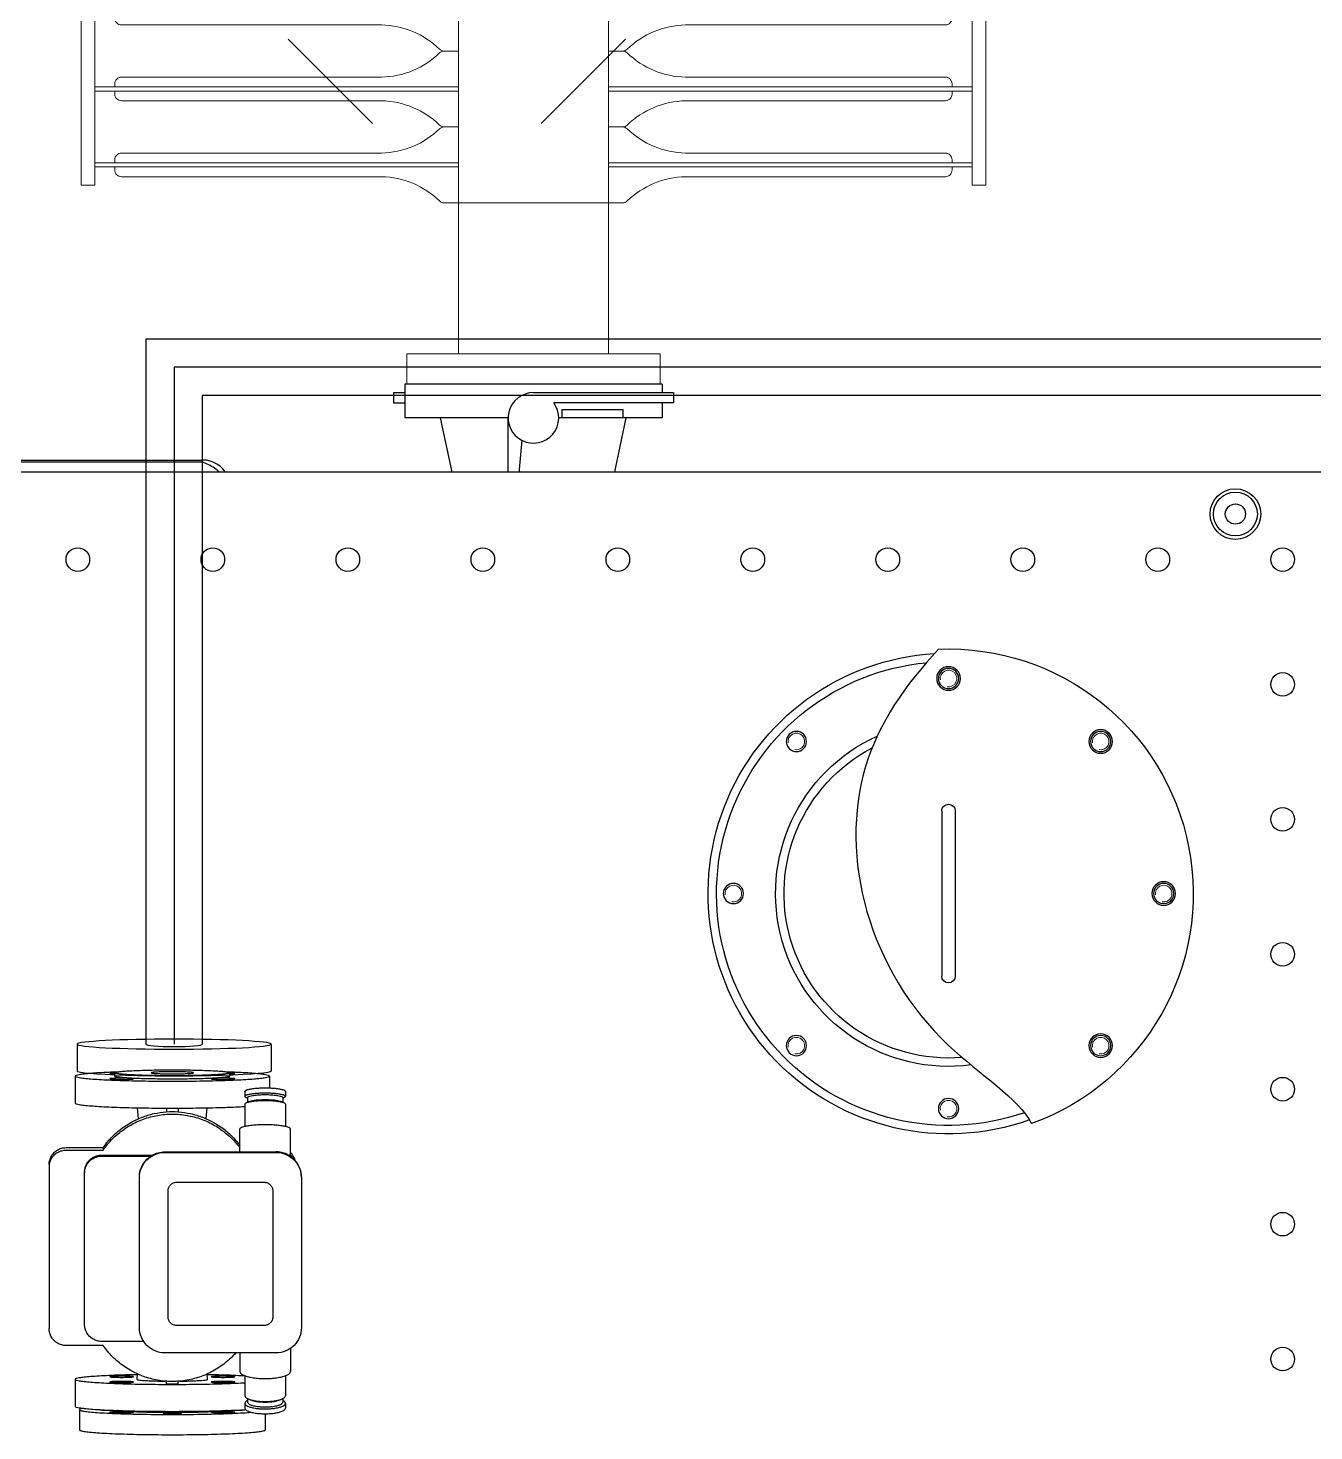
# Model space of a CAD drawing. Header units: inches. Extents: x -406115 to -363140, y -27318 to 35879.
# Drawn here: x -375908 to -375146, y 8845 to 9677 of the extents above; entities that cross this region are included whole.
import ezdxf

# ---------------------------------------------------------------- set-up
doc = ezdxf.new("R2010")
doc.units = ezdxf.units.IN
doc.header["$MEASUREMENT"] = 0
doc.set_wipeout_variables(frame=1)
for name, color, linetype in [('OLTC', 13, 'Continuous'), ('PSZ_Cassa', 4, 'Continuous'), ('PSZ_Coperchio', 4, 'Continuous'), ('STD_Cassa', 7, 'Continuous'), ('STD_Coperchio', 2, 'Continuous'), ('STD_Fittings', 2, 'Continuous'), ('Tubazioni OLTC', 11, 'Continuous')]:
    doc.layers.add(name, color=color, linetype=linetype)
doc.layers.add('Radiatori', color=140, linetype='Continuous', lineweight=13)
doc.layers.add('Ventilatori', color=190, linetype='Continuous', lineweight=13)

# ---------------------------------------------------------------- blocks, each defined once
blk = doc.blocks.new('Stand 1LIT033090DER Sup')
blk.add_wipeout([(-977.75, 30), (166.2, 30), (166.2, -29), (164.8, -33.09), (161, -35), (-977.75, -35)])
for p, q in [((-902.95, 30), (-977.75, 30)), ((-977.75, 30), (-977.75, -29)), ((-902.95, 30), (-515, 30)), ((-902.95, -29), (-902.95, 30)), ((-902.95, -29), (-977.75, -29)), ((-977.75, -29), (-977.75, -35)), ((-515, -29), (-902.95, -29)), ((-977.75, -35), (161, -35))]:
    blk.add_line(p, q)
at = {"start_tangent": (-1, 0), "end_tangent": (0, 1)}
blk.add_spline([(-897.75, -35), (-898.76, -34.88), (-899.74, -34.54), (-900.64, -33.99), (-901.42, -33.24), (-902.07, -32.33), (-902.55, -31.3), (-902.85, -30.17), (-902.95, -29)], degree=3, dxfattribs=at)
blk = doc.blocks.new('*U234')
for p, q in [((0, -75), (0, 75)), ((0, 75), (18, 75)), ((18, -75), (18, 75)), ((18, 44.5), (1547.5, 44.5)), ((107.5, -44.5), (107.5, 44.5)), ((1547.5, -44.5), (18, -44.5)), ((18, -75), (0, -75))]:
    blk.add_line(p, q)
for points in [[(118, 260), (1537, 260), (1537, 268), (118, 268)], [(118, -260), (1537, -260), (1537, -268), (118, -268)]]:
    blk.add_lwpolyline(points, close=True)
for points in [[(128.8, 44.5), (128.8, 260), (131.2, 260), (131.2, 44.5)], [(173.8, 44.5), (173.8, 260), (176.2, 260), (176.2, 44.5)], [(128.8, -44.5), (128.8, -260), (131.2, -260), (131.2, -44.5)], [(173.8, -44.5), (173.8, -260), (176.2, -260), (176.2, -44.5)]]:
    blk.add_lwpolyline(points)
for points in [[(107.5, 44.5), (107.5, 52.85, -0.194653), (108.63, 55.63, 0.189044), (123, 90.08), (123, 244.1, -0.414214), (127, 248.1), (128.8, 248.1)], [(152.5, 44.5), (152.5, 52.85, 0.194653), (151.37, 55.63, -0.189044), (137, 90.08), (137, 244.1, 0.414214), (133, 248.1), (131.2, 248.1)], [(152.5, 44.5), (152.5, 52.85, -0.194653), (153.63, 55.63, 0.189044), (168, 90.08), (168, 244.1, -0.414214), (172, 248.1), (173.8, 248.1)], [(197.5, 44.5), (197.5, 52.85, 0.194653), (196.37, 55.63, -0.189044), (182, 90.08), (182, 244.1, 0.414214), (178, 248.1), (176.2, 248.1)], [(197.5, 44.5), (197.5, 52.85, -0.194653), (198.63, 55.63, 0.189044), (213, 90.08), (213, 244.1, -0.414214), (217, 248.1), (218.8, 248.1)], [(107.5, -44.5), (107.5, -52.85, 0.194653), (108.63, -55.63, -0.189044), (123, -90.08), (123, -244.1, 0.414214), (127, -248.1), (128.8, -248.1)], [(152.5, -44.5), (152.5, -52.85, -0.194653), (151.37, -55.63, 0.189044), (137, -90.08), (137, -244.1, -0.414214), (133, -248.1), (131.2, -248.1)], [(152.5, -44.5), (152.5, -52.85, 0.194653), (153.63, -55.63, -0.189044), (168, -90.08), (168, -244.1, 0.414214), (172, -248.1), (173.8, -248.1)], [(197.5, -44.5), (197.5, -52.85, -0.194653), (196.37, -55.63, 0.189044), (182, -90.08), (182, -244.1, -0.414214), (178, -248.1), (176.2, -248.1)], [(197.5, -44.5), (197.5, -52.85, 0.194653), (198.63, -55.63, -0.189044), (213, -90.08), (213, -244.1, 0.414214), (217, -248.1), (218.8, -248.1)]]:
    blk.add_lwpolyline(points, format="xyb")
blk = doc.blocks.new('*U235')
blk.add_wipeout([(0, -545), (3.21, -545), (3.21, -492.5), (334.74, -523), (366.79, -555.05), (366.79, -638), (370, -638), (416.71, -612.36), (458.5, 0), (416.71, 612.36), (370, 638), (366.79, 638), (366.79, 555.05), (334.74, 523), (3.21, 492.5), (3.21, 545), (0, 545)])
blk = doc.blocks.new('LFH Boccaporto e Flangia')
for p, q in [((-4, 48.98), (-4, -48.98)), ((4, 48.98), (4, -48.98))]:
    blk.add_line(p, q)
for centre, radius in [((0, 127.5), 7), ((0, 127.5), 6), ((-90.16, 90.16), 7), ((-90.16, 90.16), 6), ((90.16, 90.16), 6), ((-127.5, 0), 7), ((-127.5, 0), 6), ((127.5, 0), 6), ((-90.16, -90.16), 7), ((-90.16, -90.16), 6), ((90.16, -90.16), 6), ((0, -127.5), 6)]:
    blk.add_circle(centre, radius)
for centre, radius, start, end in [((0, 0), 145, 87.65589, 250.17914), ((0, 0), 142.5, 250.33712, 86.64085), ((0, 0), 137.5, 250.89799, 84.51642), ((0, 0), 102.5, 262.49099, 65.64146), ((0, 0), 97.5, 265.26325, 62.29241), ((0, 48.98), 4, 0, 180), ((0, -48.98), 4, 180, 0)]:
    blk.add_arc(centre, radius, start, end)
at = {"lineweight": 9}
for centre in [(0, 127.5), (-90.16, 90.16), (90.16, 90.16), (-127.5, 0), (127.5, 0), (-90.16, -90.16), (90.16, -90.16), (0, -127.5)]:
    blk.add_arc(centre, 4.93, 350, 280, dxfattribs=at)
blk.add_open_spline([(5.93, 144.88), (25.49, 123.9), (73.86, 55.15), (40.43, -71.96), (-41.69, -121.36), (-49.17, -136.41)], degree=3, knots=[71.429543, 71.429543, 71.429543, 71.429543, 155.620811, 328.157736, 395.768626, 395.768626, 395.768626, 395.768626])

msp = doc.modelspace()

# ---------------------------------------------------------------- linework, layer by layer
at = {"color": 3, "lineweight": 15, "ltscale": 0.01}
for p, q in [((-375703.824, 9620.299), (-375753.824, 9670.299)), ((-375553.824, 9670.299), (-375603.824, 9620.299))]:
    msp.add_line(p, q, dxfattribs=at)
at = {"layer": 'PSZ_Cassa'}
for p, q in [((-375684.568, 9465.799), (-375684.568, 9445.799)), ((-375532.168, 9465.799), (-375684.568, 9465.799)), ((-375532.168, 9465.799), (-375532.168, 9460.799)), ((-375691.368, 9460.799), (-375691.368, 9454.799)), ((-375691.368, 9460.799), (-375684.568, 9460.799)), ((-375608.368, 9460.799), (-375525.368, 9460.799)), ((-375525.368, 9460.799), (-375525.368, 9454.799)), ((-375691.368, 9454.799), (-375684.568, 9454.799)), ((-375525.368, 9454.799), (-375596.368, 9454.799)), ((-375591.368, 9445.799), (-375591.368, 9450.799)), ((-375591.368, 9450.799), (-375555.368, 9450.799)), ((-375555.368, 9450.799), (-375555.368, 9445.799)), ((-375532.168, 9454.799), (-375532.168, 9445.799)), ((-375623.368, 9445.799), (-375684.568, 9445.799)), ((-375656.194, 9411.799), (-375663.368, 9445.799)), ((-375623.368, 9397.799), (-375623.368, 9445.799)), ((-375532.168, 9445.799), (-375593.368, 9445.799)), ((-375560.542, 9411.799), (-375553.368, 9445.799)), ((-375615.331, 9432.513), (-375618.368, 9397.799)), ((-375618.368, 9397.799), (-375623.368, 9397.799))]:
    msp.add_line(p, q, dxfattribs=at)
msp.add_arc((-375608.368, 9445.799), 15, 90, 36.869898, dxfattribs=at)
at = {"layer": 'STD_Cassa'}
for p, q in [((-375992.368, 9420.799), (-375804.368, 9420.799)), ((-375804.368, 9419.506), (-375992.368, 9419.506))]:
    msp.add_line(p, q, dxfattribs=at)
msp.add_lwpolyline([(-375254.368, 9271.799), (-375254.368, 7783.799), (-380022.368, 7783.799), (-380022.368, 9271.799)], close=True, dxfattribs=at)
for centre in [(-375878.368, 9361.799), (-375798.368, 9361.799), (-375718.368, 9361.799), (-375638.368, 9361.799), (-375558.368, 9361.799), (-375478.368, 9361.799), (-375398.368, 9361.799), (-375318.368, 9361.799), (-375238.368, 9361.799), (-375164.368, 9361.799), (-375164.368, 9287.799), (-375164.368, 9207.799), (-375164.368, 9127.799), (-375164.368, 8887.799)]:
    msp.add_circle(centre, 7, dxfattribs=at)
msp.add_arc((-375804.368, 9404.799), 16, 26.128795, 90, dxfattribs=at)
at = {"layer": 'STD_Cassa', "start_tangent": (-0.6553493, 0.7553259), "end_tangent": (-0.9425452, 0.3340788)}
msp.add_spline([(-375792.652, 9411.846), (-375794.392, 9413.636), (-375797.426, 9416.029), (-375800.808, 9417.998), (-375804.368, 9419.506)], degree=3, dxfattribs=at)
at = {"layer": 'Tubazioni OLTC'}
for p, q in [((-374758.618, 9492.549), (-375838.118, 9492.549)), ((-374758.618, 9459.049), (-375804.618, 9459.049))]:
    msp.add_line(p, q, dxfattribs=at)
at = {"layer": 'Tubazioni OLTC', "color": 31, "linetype": 'Continuous'}
msp.add_line((-374758.618, 9475.799), (-375821.368, 9475.799), dxfattribs=at)

# ---------------------------------------------------------------- block references
at = {"layer": 'Radiatori', "xscale": -1, "rotation": 270}
msp.add_blockref('*U234', (-375608.368, 9465.799), dxfattribs=at)
at = {"layer": 'STD_Fittings', "xscale": -1, "rotation": 180}
msp.add_blockref('Stand 1LIT033090DER Sup', (-374271.618, 8998.799), dxfattribs=at)

# ---------------------------------------------------------------- next in the draw order: linework, layer by layer
at = {"layer": 'STD_Cassa'}
msp.add_lwpolyline([(-375114.368, 9411.799), (-375114.368, 7643.799), (-380162.368, 7643.799), (-380162.368, 9411.799)], close=True, dxfattribs=at)
for points in [[(-375144.368, 7658.799), (-380127.368, 7658.799, -0.4142136), (-380147.368, 7678.799), (-380147.368, 9381.799, -0.4142136), (-380127.368, 9401.799), (-375144.368, 9401.799, -0.4142136), (-375124.368, 9381.799), (-375124.368, 7678.799, -0.4142136)], [(-375239.368, 7753.799), (-380032.368, 7753.799, -0.4142136), (-380052.368, 7773.799), (-380052.368, 9286.799, -0.4142136), (-380032.368, 9306.799), (-375239.368, 9306.799, -0.4142136), (-375219.368, 9286.799), (-375219.368, 7773.799, -0.4142136)], [(-375239.368, 7763.799), (-380032.368, 7763.799, -0.4142136), (-380042.368, 7773.799), (-380042.368, 9286.799, -0.4142136), (-380032.368, 9296.799), (-375239.368, 9296.799, -0.4142136), (-375229.368, 9286.799), (-375229.368, 7773.799, -0.4142136)]]:
    msp.add_lwpolyline(points, format="xyb", close=True, dxfattribs=at)
for centre in [(-375164.368, 9047.799), (-375164.368, 8967.799)]:
    msp.add_circle(centre, 7, dxfattribs=at)

# ---------------------------------------------------------------- next in the draw order: block references
at = {"layer": 'Ventilatori'}
msp.add_blockref('*U235', (-375340.368, 10293.299), dxfattribs=at)

# ---------------------------------------------------------------- next in the draw order: wipeouts: each hides what was drawn before it
msp.add_wipeout([(-380164.368, 9413.799), (-375112.368, 9413.799), (-375112.368, 7641.799), (-380164.368, 7641.799)]).dxf.layer = 'STD_Coperchio'

# ---------------------------------------------------------------- next in the draw order: linework, layer by layer
at = {"layer": 'OLTC'}
for p, q in [((-375856.368, 9055.533), (-375856.368, 9057.53)), ((-375788.368, 9055.533), (-375788.368, 9057.53)), ((-375879.868, 9055.533), (-375879.868, 9039.554)), ((-375764.868, 9055.533), (-375764.868, 9048.55)), ((-375779.368, 9046.469), (-375779.368, 9043.517)), ((-375778.654, 9042.79), (-375777.868, 9042.402)), ((-375777.868, 9042.73), (-375777.868, 9040.106)), ((-375756.082, 9042.79), (-375756.868, 9042.402)), ((-375756.868, 9042.73), (-375756.868, 9040.106)), ((-375755.368, 9046.469), (-375755.368, 9043.517)), ((-375842.471, 9030.16), (-375843.043, 9036.782)), ((-375825.868, 9036.588), (-375825.868, 9034.226)), ((-375818.868, 9036.588), (-375818.868, 9034.226)), ((-375802.265, 9030.16), (-375801.694, 9036.782)), ((-375779.368, 9038.991), (-375779.368, 9025.805)), ((-375777.244, 9040.414), (-375778.654, 9039.717)), ((-375757.493, 9040.414), (-375756.082, 9039.717)), ((-375755.368, 9038.991), (-375755.368, 9025.805)), ((-375782.368, 9010.66), (-375782.368, 9024.231)), ((-375752.368, 9007.886), (-375752.368, 9024.231)), ((-375885.368, 9013.151), (-375863.368, 9013.151)), ((-375885.368, 9011.7), (-375863.368, 9011.7)), ((-375864.368, 9008.704), (-375834.243, 9008.704)), ((-375864.368, 9008.135), (-375835.045, 9008.135)), ((-375863.368, 9013.151), (-375863.368, 9011.7)), ((-375826.868, 9010.66), (-375760.868, 9010.66)), ((-375826.868, 9010.323), (-375760.868, 9010.323)), ((-375895.368, 9003.165), (-375895.368, 8905.843)), ((-375874.368, 8908.269), (-375874.368, 8998.148)), ((-375841.868, 8906.463), (-375841.868, 8995.343)), ((-375819.868, 8992.62), (-375767.868, 8992.62)), ((-375745.868, 8995.343), (-375745.868, 8906.463)), ((-375824.868, 8912.728), (-375824.868, 8987.627)), ((-375762.868, 8987.627), (-375762.868, 8912.728)), ((-375767.868, 8907.735), (-375819.868, 8907.735)), ((-375863.368, 8895.856), (-375885.368, 8895.856)), ((-375839.328, 8898.282), (-375864.368, 8898.282)), ((-375760.868, 8891.483), (-375826.868, 8891.483)), ((-375782.368, 8891.483), (-375782.368, 8880.424)), ((-375752.368, 8894.256), (-375752.368, 8880.424)), ((-375879.868, 8875.774), (-375879.868, 8859.796)), ((-375843.282, 8875.779), (-375843.004, 8879.004)), ((-375825.868, 8873.184), (-375825.868, 8874.694)), ((-375818.868, 8873.184), (-375818.868, 8874.694)), ((-375801.455, 8875.779), (-375801.733, 8879.004)), ((-375779.368, 8877.96), (-375779.368, 8866.021)), ((-375755.368, 8877.96), (-375755.368, 8866.021)), ((-375825.868, 8873.184), (-375818.868, 8873.184)), ((-375779.368, 8861.604), (-375779.368, 8858.723)), ((-375777.868, 8864.418), (-375777.868, 8862.372)), ((-375776.538, 8863.812), (-375776.171, 8863.655)), ((-375758.199, 8863.812), (-375758.565, 8863.655)), ((-375756.868, 8864.418), (-375756.868, 8862.372)), ((-375755.368, 8861.604), (-375755.368, 8858.723)), ((-375877.368, 8857.799), (-375877.368, 8845.815)), ((-375860.023, 8857.544), (-375859.867, 8857.537)), ((-375784.869, 8857.537), (-375784.714, 8857.544)), ((-375779.369, 8857.818), (-375778.941, 8857.843)), ((-375767.368, 8855.373), (-375767.368, 8845.815))]:
    msp.add_line(p, q, dxfattribs=at)
for centre, radius, start, end in [((-375833.704, 8461.286), 597.08, 92.056394, 92.176929), ((-375811.033, 8461.286), 597.08, 87.823071, 87.943606), ((-375822.368, 10147.075), 1110.5, 269.819346, 270.180654), ((-375822.368, 8984.282), 50.067, 85.9914, 94.0086), ((-375760.867, 8995.648), 15.012, 55.223224, 90.004937), ((-375759.35, 9003.162), 9.983, 13.656307, 45.554388), ((-375759.357, 9001.707), 9.99, 29.195665, 45.547819), ((-375760.842, 8995.677), 14.974, 0.012347, 55.239515), ((-375885.385, 9001.711), 9.983, 171.702048, 179.984796), ((-375864.448, 8998.147), 9.92, 176.740428, 179.996794), ((-375827.226, 8995.343), 14.643, 178.700222, 179.999164), ((-375773.514, 8873.451), 10.047, 244.260645, 247.073347), ((-375761.223, 8873.451), 10.047, 292.926653, 295.739355), ((-375842.535, 9251.545), 394.388, 266.681115, 267.458577), ((-375836.042, 9393.519), 536.511, 267.454798, 267.827117), ((-375833.309, 9464.692), 607.736, 267.823983, 268.012398), ((-375822.368, 9506.437), 650.4, 269.515657, 270.484343), ((-375811.428, 9464.692), 607.736, 271.987602, 272.176017), ((-375808.694, 9393.519), 536.511, 272.172883, 272.545202), ((-375802.202, 9251.545), 394.388, 272.541423, 273.318885)]:
    msp.add_arc(centre, radius, start, end, dxfattribs=at)
for points, start_tangent, end_tangent in [([(-375856.384, 9057.935), (-375860.023, 9057.784), (-375865.824, 9057.484), (-375870.74, 9057.143), (-375874.672, 9056.77), (-375877.539, 9056.372), (-375879.283, 9055.957), (-375879.868, 9055.533)], (-0.9992779, -0.0379959), (0, -1)), ([(-375856.368, 9057.53), (-375855.789, 9057.854), (-375854.072, 9058.166), (-375851.276, 9058.457), (-375847.495, 9058.717), (-375842.858, 9058.936), (-375837.523, 9059.107), (-375831.673, 9059.224), (-375825.505, 9059.284), (-375819.231, 9059.284), (-375813.064, 9059.224), (-375807.213, 9059.107), (-375801.879, 9058.936), (-375797.242, 9058.717), (-375793.461, 9058.457), (-375790.664, 9058.166), (-375788.947, 9057.854), (-375788.368, 9057.53)], (0, 1), (0, -1)), ([(-375788.368, 9057.53), (-375788.947, 9057.206), (-375790.664, 9056.894), (-375793.461, 9056.603), (-375797.242, 9056.343), (-375801.879, 9056.124), (-375807.213, 9055.953), (-375813.064, 9055.836), (-375819.231, 9055.776), (-375825.505, 9055.776), (-375831.673, 9055.836), (-375837.523, 9055.953), (-375842.858, 9056.124), (-375847.495, 9056.343), (-375851.276, 9056.603), (-375854.072, 9056.894), (-375855.789, 9057.206), (-375856.368, 9057.53)], (0, -1), (0, 1)), ([(-375822.368, 9058.178), (-375825.15, 9058.161), (-375827.792, 9058.113), (-375830.162, 9058.036), (-375832.141, 9057.934), (-375833.63, 9057.811), (-375834.555, 9057.674), (-375834.868, 9057.53)], (-1, 0), (0, -1)), ([(-375834.868, 9057.53), (-375834.555, 9057.386), (-375833.63, 9057.249), (-375832.141, 9057.126), (-375830.162, 9057.024), (-375827.792, 9056.946), (-375825.15, 9056.899), (-375822.368, 9056.882)], (0, -1), (1, 0)), ([(-375809.868, 9057.53), (-375810.182, 9057.674), (-375811.106, 9057.811), (-375812.595, 9057.934), (-375814.575, 9058.036), (-375816.945, 9058.113), (-375819.587, 9058.161), (-375822.368, 9058.178)], (0, 1), (-1, 0)), ([(-375822.368, 9056.882), (-375819.587, 9056.899), (-375816.945, 9056.946), (-375814.575, 9057.024), (-375812.595, 9057.126), (-375811.106, 9057.249), (-375810.182, 9057.386), (-375809.868, 9057.53)], (1, 0), (0, 1)), ([(-375764.868, 9055.533), (-375765.454, 9055.957), (-375767.197, 9056.372), (-375770.064, 9056.77), (-375773.996, 9057.143), (-375778.913, 9057.484), (-375784.714, 9057.784), (-375788.353, 9057.935)], (0, 1), (-0.9992779, 0.0379959)), ([(-375879.868, 9055.533), (-375879.283, 9055.109), (-375877.539, 9054.693), (-375874.672, 9054.295), (-375870.74, 9053.922), (-375865.824, 9053.582), (-375860.023, 9053.281), (-375853.455, 9053.026), (-375846.255, 9052.823), (-375838.568, 9052.674), (-375830.551, 9052.584), (-375822.368, 9052.553), (-375814.185, 9052.584), (-375806.169, 9052.674), (-375798.482, 9052.823), (-375791.281, 9053.026), (-375784.714, 9053.281), (-375778.913, 9053.582), (-375773.996, 9053.922), (-375770.064, 9054.295), (-375767.197, 9054.693), (-375765.454, 9055.109), (-375764.868, 9055.533)], (0, -1), (0, 1)), ([(-375856.363, 9057.391), (-375857.37, 9057.346), (-375858.483, 9057.271), (-375859.182, 9057.184), (-375859.42, 9057.09)], (-0.9995023, -0.0315462), (0, -1)), ([(-375859.42, 9057.09), (-375859.182, 9056.996), (-375858.483, 9056.908), (-375857.37, 9056.833), (-375856.368, 9056.788)], (0, -1), (0.9994992, -0.0316454)), ([(-375852.42, 9054.338), (-375854.232, 9054.326), (-375855.92, 9054.29), (-375857.37, 9054.232), (-375858.483, 9054.157), (-375859.182, 9054.069), (-375859.42, 9053.976)], (-1, 0), (0, -1)), ([(-375859.42, 9053.976), (-375859.182, 9053.882), (-375858.483, 9053.794), (-375857.37, 9053.719), (-375855.92, 9053.661), (-375854.232, 9053.625), (-375852.42, 9053.613)], (0, -1), (1, 0)), ([(-375788.368, 9055.533), (-375788.885, 9055.227), (-375790.419, 9054.93), (-375792.923, 9054.652), (-375796.323, 9054.4), (-375800.514, 9054.183), (-375805.368, 9054.007), (-375810.74, 9053.877), (-375816.464, 9053.798), (-375822.368, 9053.771), (-375828.272, 9053.798), (-375833.997, 9053.877), (-375839.368, 9054.007), (-375844.223, 9054.183), (-375848.414, 9054.4), (-375851.813, 9054.652), (-375854.318, 9054.93), (-375855.852, 9055.227), (-375856.368, 9055.533)], (0, -1), (0, 1)), ([(-375845.42, 9053.976), (-375845.659, 9054.069), (-375846.358, 9054.157), (-375847.471, 9054.232), (-375848.92, 9054.29), (-375850.609, 9054.326), (-375852.42, 9054.338)], (0, 1), (-1, 0)), ([(-375852.42, 9053.613), (-375850.609, 9053.625), (-375848.92, 9053.661), (-375847.471, 9053.719), (-375846.358, 9053.794), (-375845.659, 9053.882), (-375845.42, 9053.976)], (1, 0), (0, 1)), ([(-375792.316, 9054.338), (-375794.128, 9054.326), (-375795.816, 9054.29), (-375797.266, 9054.232), (-375798.378, 9054.157), (-375799.078, 9054.069), (-375799.316, 9053.976)], (-1, 0), (0, -1)), ([(-375799.316, 9053.976), (-375799.078, 9053.882), (-375798.378, 9053.794), (-375797.266, 9053.719), (-375795.816, 9053.661), (-375794.128, 9053.625), (-375792.316, 9053.613)], (0, -1), (1, 0)), ([(-375785.316, 9053.976), (-375785.555, 9054.069), (-375786.254, 9054.157), (-375787.367, 9054.232), (-375788.816, 9054.29), (-375790.505, 9054.326), (-375792.316, 9054.338)], (0, 1), (-1, 0)), ([(-375792.316, 9053.613), (-375790.505, 9053.625), (-375788.816, 9053.661), (-375787.367, 9053.719), (-375786.254, 9053.794), (-375785.555, 9053.882), (-375785.316, 9053.976)], (1, 0), (0, 1)), ([(-375785.316, 9057.09), (-375785.555, 9057.184), (-375786.254, 9057.271), (-375787.367, 9057.346), (-375788.374, 9057.391)], (0, 1), (-0.9995023, 0.0315462)), ([(-375788.368, 9056.788), (-375787.367, 9056.833), (-375786.254, 9056.908), (-375785.555, 9056.996), (-375785.316, 9057.09)], (0.9994992, 0.0316454), (0, 1)), ([(-375779.368, 9046.469), (-375778.959, 9047.023), (-375777.761, 9047.539), (-375775.854, 9047.982), (-375773.368, 9048.322), (-375770.474, 9048.535), (-375767.368, 9048.608), (-375764.262, 9048.535), (-375761.368, 9048.322), (-375758.883, 9047.982), (-375756.976, 9047.539), (-375755.777, 9047.023), (-375755.368, 9046.469)], (0, 1), (0, -1)), ([(-375779.368, 9043.517), (-375778.959, 9044.071), (-375777.761, 9044.587), (-375775.854, 9045.03), (-375773.368, 9045.37), (-375770.474, 9045.584), (-375767.368, 9045.656), (-375764.262, 9045.584), (-375761.368, 9045.37), (-375758.883, 9045.03), (-375756.976, 9044.587), (-375755.777, 9044.071), (-375755.368, 9043.517)], (0, 1), (0, -1)), ([(-375778.659, 9042.782), (-375778.959, 9042.963), (-375779.368, 9043.517)], (-0.8859628, 0.4637563), (0, 1)), ([(-375778.659, 9039.726), (-375777.761, 9040.06), (-375775.854, 9040.503), (-375773.368, 9040.843), (-375770.474, 9041.057), (-375767.368, 9041.13), (-375764.262, 9041.057), (-375761.368, 9040.843), (-375758.883, 9040.503), (-375756.976, 9040.06), (-375756.078, 9039.726)], (0.8859628, 0.4637563), (0.8859628, -0.4637563)), ([(-375777.868, 9042.73), (-375777.511, 9043.214), (-375776.462, 9043.666), (-375774.793, 9044.053), (-375772.618, 9044.351), (-375770.086, 9044.538), (-375767.368, 9044.602), (-375764.651, 9044.538), (-375762.118, 9044.351), (-375759.944, 9044.053), (-375758.275, 9043.666), (-375757.226, 9043.214), (-375756.868, 9042.73)], (0, 1), (0, -1)), ([(-375777.248, 9040.421), (-375776.462, 9040.714), (-375774.793, 9041.102), (-375772.618, 9041.399), (-375770.086, 9041.586), (-375767.368, 9041.65), (-375764.651, 9041.586), (-375762.118, 9041.399), (-375759.944, 9041.102), (-375758.275, 9040.714), (-375757.489, 9040.421)], (0.8859628, 0.4637563), (0.8859628, -0.4637563)), ([(-375755.368, 9043.517), (-375755.777, 9042.963), (-375756.078, 9042.782)], (0, -1), (-0.8859628, -0.4637563)), ([(-375879.868, 9039.554), (-375879.283, 9039.13), (-375877.539, 9038.715), (-375874.672, 9038.317), (-375870.74, 9037.943), (-375865.824, 9037.603), (-375860.023, 9037.303), (-375853.455, 9037.048), (-375846.255, 9036.844), (-375838.568, 9036.696), (-375830.551, 9036.605), (-375825.87, 9036.58)], (0, -1), (0.999995, -0.0031598)), ([(-375863.368, 9013.151), (-375858.676, 9018.902), (-375853.19, 9023.889), (-375847.025, 9028.011), (-375840.317, 9031.176), (-375833.214, 9033.315), (-375825.868, 9034.382)], (0.5728808, 0.8196387), (0.9975536, 0.0699064)), ([(-375863.368, 9011.7), (-375857.766, 9018.386), (-375851.086, 9023.996), (-375843.53, 9028.361), (-375835.329, 9031.347), (-375826.733, 9032.863), (-375818.004, 9032.863), (-375809.408, 9031.347), (-375801.207, 9028.361), (-375793.651, 9023.996), (-375786.97, 9018.386), (-375782.279, 9012.961)], (0.5728808, 0.8196387), (0.5981906, -0.8013539)), ([(-375818.868, 9034.382), (-375811.523, 9033.315), (-375804.419, 9031.176), (-375797.712, 9028.011), (-375791.547, 9023.889), (-375786.061, 9018.902), (-375782.294, 9014.432)], (0.9975536, -0.0699064), (0.5985788, -0.8010639)), ([(-375818.867, 9036.58), (-375814.185, 9036.605), (-375806.169, 9036.696), (-375798.482, 9036.844), (-375791.281, 9037.048), (-375784.714, 9037.303), (-375779.368, 9037.576)], (0.999995, 0.0031598), (0.9982963, 0.058348)), ([(-375779.368, 9038.991), (-375778.959, 9039.544), (-375778.659, 9039.726)], (0, 1), (0.8859628, 0.4637563)), ([(-375756.078, 9039.726), (-375755.777, 9039.544), (-375755.368, 9038.991)], (0.8859628, -0.4637563), (0, -1)), ([(-375782.368, 9024.231), (-375781.932, 9024.871), (-375780.65, 9025.474), (-375779.374, 9025.829)], (0.0192266, 0.9998152), (0.9714158, 0.2373845)), ([(-375779.374, 9025.829), (-375778.596, 9026.004), (-375775.889, 9026.432), (-375772.687, 9026.732), (-375769.176, 9026.886), (-375765.56, 9026.886), (-375762.049, 9026.732), (-375758.847, 9026.432), (-375756.141, 9026.004), (-375755.362, 9025.829)], (0.9714158, 0.2373845), (0.9714158, -0.2373845)), ([(-375755.362, 9025.829), (-375754.086, 9025.474), (-375752.804, 9024.871), (-375752.368, 9024.231)], (0.9714158, -0.2373845), (0.0192266, -0.9998152)), ([(-375895.368, 9003.165), (-375895.028, 9005.749), (-375894.029, 9008.158), (-375892.439, 9010.226), (-375890.368, 9011.813), (-375887.956, 9012.811), (-375885.368, 9013.151)], (0, 1), (1, 0)), ([(-375895.264, 9003.152), (-375895.028, 9004.299), (-375894.029, 9006.707), (-375892.439, 9008.775), (-375890.368, 9010.363), (-375887.956, 9011.36), (-375885.368, 9011.7)], (0.1441676, 0.9895533), (1, 0)), ([(-375874.368, 8998.718), (-375874.118, 9000.94), (-375873.378, 9003.051), (-375872.187, 9004.944), (-375870.603, 9006.526), (-375868.707, 9007.716), (-375866.594, 9008.454), (-375864.368, 9008.704)], (0, 1), (1, 0)), ([(-375874.352, 8998.711), (-375874.028, 9000.733), (-375873.029, 9003.141), (-375871.439, 9005.21), (-375869.368, 9006.797), (-375866.956, 9007.794), (-375864.368, 9008.135)], (0.0568103, 0.998385), (1, 0)), ([(-375841.868, 8995.68), (-375841.357, 8999.557), (-375839.859, 9003.17), (-375837.475, 9006.272), (-375834.368, 9008.653), (-375830.751, 9010.149), (-375826.868, 9010.66)], (0, 1), (1, 0)), ([(-375841.865, 8995.675), (-375840.726, 9001.076), (-375837.475, 9005.935), (-375832.609, 9009.183), (-375826.868, 9010.323)], (0.0226693, 0.999743), (1, 0)), ([(-375760.868, 9010.323), (-375755.128, 9009.183), (-375750.262, 9005.935), (-375747.01, 9001.076), (-375745.868, 8995.343)], (1, 0), (0, -1)), ([(-375824.868, 8987.627), (-375824.488, 8989.538), (-375823.404, 8991.158), (-375821.782, 8992.24), (-375819.868, 8992.62)], (0, 1), (1, 0)), ([(-375767.868, 8992.62), (-375765.955, 8992.24), (-375764.333, 8991.158), (-375763.249, 8989.538), (-375762.868, 8987.627)], (1, 0), (0, -1)), ([(-375864.368, 8898.282), (-375866.956, 8898.623), (-375869.368, 8899.62), (-375871.439, 8901.207), (-375873.029, 8903.276), (-375874.028, 8905.684), (-375874.368, 8908.269)], (-1, 0), (0, 1)), ([(-375819.868, 8907.735), (-375821.782, 8908.115), (-375823.404, 8909.197), (-375824.488, 8910.817), (-375824.868, 8912.728)], (-1, 0), (0, 1)), ([(-375762.868, 8912.728), (-375763.249, 8910.817), (-375764.333, 8909.197), (-375765.955, 8908.115), (-375767.868, 8907.735)], (0, -1), (-1, 0)), ([(-375885.368, 8895.856), (-375887.956, 8896.197), (-375890.368, 8897.194), (-375892.439, 8898.781), (-375894.029, 8900.85), (-375895.028, 8903.258), (-375895.368, 8905.843)], (-1, 0), (0, 1)), ([(-375826.868, 8891.483), (-375832.609, 8892.623), (-375837.475, 8895.87), (-375840.726, 8900.73), (-375841.868, 8906.463)], (-1, 0), (0, 1)), ([(-375745.868, 8906.463), (-375747.01, 8900.73), (-375750.262, 8895.87), (-375755.128, 8892.623), (-375760.868, 8891.483)], (0, -1), (-1, 0)), ([(-375784.904, 8891.369), (-375786.97, 8889.171), (-375793.651, 8883.56), (-375801.207, 8879.196), (-375809.408, 8876.21), (-375818.004, 8874.694), (-375826.733, 8874.694), (-375835.329, 8876.21), (-375843.53, 8879.196), (-375851.086, 8883.56), (-375857.766, 8889.171), (-375863.368, 8895.856)], (-0.6627027, -0.7488826), (-0.5728808, 0.8196387)), ([(-375843.043, 8878.554), (-375846.255, 8878.484), (-375853.455, 8878.281), (-375860.023, 8878.026), (-375865.824, 8877.725), (-375870.74, 8877.385), (-375874.672, 8877.012), (-375877.539, 8876.614), (-375879.283, 8876.198), (-375879.868, 8875.774)], (-0.9998007, -0.0199648), (0, -1)), ([(-375879.868, 8875.774), (-375879.283, 8875.35), (-375877.539, 8874.935), (-375874.672, 8874.537), (-375870.74, 8874.164), (-375865.824, 8873.823), (-375860.023, 8873.523), (-375853.455, 8873.268), (-375846.255, 8873.064), (-375838.568, 8872.916), (-375830.551, 8872.826), (-375822.368, 8872.795), (-375814.185, 8872.826), (-375806.169, 8872.916), (-375798.482, 8873.064), (-375791.281, 8873.268), (-375784.714, 8873.523), (-375779.368, 8873.797)], (0, -1), (0.9982963, 0.058348)), ([(-375852.42, 8877.694), (-375854.232, 8877.682), (-375855.92, 8877.646), (-375857.37, 8877.588), (-375858.483, 8877.513), (-375859.182, 8877.425), (-375859.42, 8877.331)], (-1, 0), (0, -1)), ([(-375859.42, 8877.331), (-375859.182, 8877.238), (-375858.483, 8877.15), (-375857.37, 8877.075), (-375855.92, 8877.017), (-375854.232, 8876.981), (-375852.42, 8876.969)], (0, -1), (1, 0)), ([(-375852.42, 8874.58), (-375854.232, 8874.568), (-375855.92, 8874.531), (-375857.37, 8874.474), (-375858.483, 8874.399), (-375859.182, 8874.311), (-375859.42, 8874.217)], (-1, 0), (0, -1)), ([(-375845.42, 8877.331), (-375845.659, 8877.425), (-375846.358, 8877.513), (-375847.471, 8877.588), (-375848.92, 8877.646), (-375850.609, 8877.682), (-375852.42, 8877.694)], (0, 1), (-1, 0)), ([(-375852.42, 8876.969), (-375850.609, 8876.981), (-375848.92, 8877.017), (-375847.471, 8877.075), (-375846.358, 8877.15), (-375845.659, 8877.238), (-375845.42, 8877.331)], (1, 0), (0, 1)), ([(-375845.42, 8874.217), (-375845.659, 8874.311), (-375846.358, 8874.399), (-375847.471, 8874.474), (-375848.92, 8874.531), (-375850.609, 8874.568), (-375852.42, 8874.58)], (0, 1), (-1, 0)), ([(-375843.263, 8875.79), (-375842.972, 8875.589), (-375841.81, 8875.375), (-375839.833, 8875.178), (-375837.125, 8875.007), (-375833.799, 8874.867), (-375829.993, 8874.765), (-375826.886, 8874.717)], (0.4864011, -0.8737356), (0.9999323, -0.0116319)), ([(-375817.851, 8874.717), (-375814.743, 8874.765), (-375810.937, 8874.867), (-375807.61, 8875.007), (-375804.902, 8875.178), (-375802.925, 8875.375), (-375801.764, 8875.589), (-375801.474, 8875.79)], (0.9999323, 0.0116325), (0.486968, 0.8734198)), ([(-375779.368, 8877.752), (-375784.714, 8878.026), (-375791.281, 8878.281), (-375798.482, 8878.484), (-375801.693, 8878.554)], (-0.9982963, 0.058348), (-0.9998007, 0.0199648)), ([(-375792.316, 8877.694), (-375794.128, 8877.682), (-375795.816, 8877.646), (-375797.266, 8877.588), (-375798.378, 8877.513), (-375799.078, 8877.425), (-375799.316, 8877.331)], (-1, 0), (0, -1)), ([(-375799.316, 8877.331), (-375799.078, 8877.238), (-375798.378, 8877.15), (-375797.266, 8877.075), (-375795.816, 8877.017), (-375794.128, 8876.981), (-375792.316, 8876.969)], (0, -1), (1, 0)), ([(-375792.316, 8874.58), (-375794.128, 8874.568), (-375795.816, 8874.531), (-375797.266, 8874.474), (-375798.378, 8874.399), (-375799.078, 8874.311), (-375799.316, 8874.217)], (-1, 0), (0, -1)), ([(-375785.316, 8877.331), (-375785.555, 8877.425), (-375786.254, 8877.513), (-375787.367, 8877.588), (-375788.816, 8877.646), (-375790.505, 8877.682), (-375792.316, 8877.694)], (0, 1), (-1, 0)), ([(-375792.316, 8876.969), (-375790.505, 8876.981), (-375788.816, 8877.017), (-375787.367, 8877.075), (-375786.254, 8877.15), (-375785.555, 8877.238), (-375785.316, 8877.331)], (1, 0), (0, 1)), ([(-375785.316, 8874.217), (-375785.555, 8874.311), (-375786.254, 8874.399), (-375787.367, 8874.474), (-375788.816, 8874.531), (-375790.505, 8874.568), (-375792.316, 8874.58)], (0, 1), (-1, 0)), ([(-375782.368, 8880.424), (-375781.932, 8879.422), (-375780.65, 8878.478), (-375779.383, 8877.92)], (0.0122809, -0.9999246), (0.9357817, -0.35258)), ([(-375779.383, 8877.92), (-375778.596, 8877.648), (-375775.889, 8876.978), (-375772.687, 8876.509), (-375769.176, 8876.267), (-375765.56, 8876.267), (-375762.049, 8876.509), (-375758.847, 8876.978), (-375756.141, 8877.648), (-375755.353, 8877.92)], (0.9357817, -0.35258), (0.9357817, 0.35258)), ([(-375755.353, 8877.92), (-375754.086, 8878.478), (-375752.804, 8879.422), (-375752.368, 8880.424)], (0.9357817, 0.35258), (0.0122809, 0.9999246)), ([(-375859.42, 8874.217), (-375859.182, 8874.123), (-375858.483, 8874.036), (-375857.37, 8873.961), (-375855.92, 8873.903), (-375854.232, 8873.867), (-375852.42, 8873.855)], (0, -1), (1, 0)), ([(-375852.42, 8873.855), (-375850.609, 8873.867), (-375848.92, 8873.903), (-375847.471, 8873.961), (-375846.358, 8874.036), (-375845.659, 8874.123), (-375845.42, 8874.217)], (1, 0), (0, 1)), ([(-375799.316, 8874.217), (-375799.078, 8874.123), (-375798.378, 8874.036), (-375797.266, 8873.961), (-375795.816, 8873.903), (-375794.128, 8873.867), (-375792.316, 8873.855)], (0, -1), (1, 0)), ([(-375792.316, 8873.855), (-375790.505, 8873.867), (-375788.816, 8873.903), (-375787.367, 8873.961), (-375786.254, 8874.036), (-375785.555, 8874.123), (-375785.316, 8874.217)], (1, 0), (0, 1)), ([(-375879.868, 8859.796), (-375879.283, 8859.372), (-375877.539, 8858.957), (-375874.672, 8858.558), (-375870.74, 8858.185), (-375865.824, 8857.845), (-375865.367, 8857.818)], (0, -1), (0.9982965, -0.0583445)), ([(-375875.018, 8858.619), (-375876.691, 8858.244), (-375877.368, 8857.799)], (-0.9833305, -0.181827), (0, -1)), ([(-375779.368, 8866.021), (-375778.959, 8865.154), (-375778.29, 8864.621)], (0, -1), (0.858632, -0.5125925)), ([(-375778.29, 8863.003), (-375778.959, 8862.471), (-375779.368, 8861.604)], (-0.858632, -0.5125925), (0, -1)), ([(-375779.368, 8861.604), (-375778.959, 8860.737), (-375777.761, 8859.929), (-375775.854, 8859.235), (-375773.368, 8858.702), (-375770.474, 8858.368), (-375767.368, 8858.254), (-375764.262, 8858.368), (-375761.368, 8858.702), (-375758.883, 8859.235), (-375756.976, 8859.929), (-375755.777, 8860.737), (-375755.368, 8861.604)], (0, -1), (0, 1)), ([(-375779.368, 8858.723), (-375778.959, 8857.856), (-375777.761, 8857.048), (-375775.854, 8856.354), (-375773.368, 8855.822), (-375770.474, 8855.487), (-375767.368, 8855.373), (-375764.262, 8855.487), (-375761.368, 8855.822), (-375758.883, 8856.354), (-375756.976, 8857.048), (-375755.777, 8857.856), (-375755.368, 8858.723)], (0, -1), (0, 1)), ([(-375778.29, 8864.621), (-375777.877, 8864.401)], (0.858632, -0.5125925), (0.9002258, -0.4354234)), ([(-375777.877, 8863.223), (-375778.29, 8863.003)], (-0.9002258, -0.4354234), (-0.858632, -0.5125925)), ([(-375777.868, 8862.372), (-375777.511, 8861.613), (-375776.462, 8860.906), (-375774.793, 8860.299), (-375772.618, 8859.833), (-375770.086, 8859.54), (-375767.368, 8859.441), (-375764.651, 8859.54), (-375762.118, 8859.833), (-375759.944, 8860.299), (-375758.275, 8860.906), (-375757.226, 8861.613), (-375756.868, 8862.372)], (0, -1), (0, 1)), ([(-375777.427, 8864.198), (-375775.854, 8863.652), (-375773.368, 8863.12), (-375770.474, 8862.785), (-375767.368, 8862.671), (-375764.262, 8862.785), (-375761.368, 8863.12), (-375758.883, 8863.652), (-375757.309, 8864.198)], (0.9206048, -0.3904956), (0.9206048, 0.3904956)), ([(-375776.17, 8863.657), (-375774.793, 8863.18), (-375772.618, 8862.714), (-375770.086, 8862.421), (-375767.368, 8862.321), (-375764.651, 8862.421), (-375762.118, 8862.714), (-375759.944, 8863.18), (-375758.567, 8863.657)], (0.9206048, -0.3904956), (0.9206048, 0.3904956)), ([(-375756.86, 8864.401), (-375756.447, 8864.621)], (0.9002258, 0.4354234), (0.858632, 0.5125925)), ([(-375756.447, 8863.003), (-375756.86, 8863.223)], (-0.858632, 0.5125925), (-0.9002258, 0.4354234)), ([(-375756.447, 8864.621), (-375755.777, 8865.154), (-375755.368, 8866.021)], (0.858632, 0.5125925), (0, 1)), ([(-375755.368, 8861.604), (-375755.777, 8862.471), (-375756.447, 8863.003)], (0, 1), (-0.858632, 0.5125925)), ([(-375877.368, 8857.799), (-375876.691, 8857.353), (-375874.676, 8856.918), (-375871.374, 8856.505), (-375866.864, 8856.124), (-375861.259, 8855.784), (-375854.696, 8855.493), (-375847.354, 8855.26)], (0, -1), (0.9996513, -0.0264049)), ([(-375865.368, 8857.799), (-375865.181, 8857.725), (-375864.631, 8857.656), (-375863.757, 8857.597), (-375862.618, 8857.552), (-375861.292, 8857.523), (-375859.868, 8857.514)], (0, -1), (1, 0)), ([(-375852.42, 8856.604), (-375854.232, 8856.592), (-375855.92, 8856.556), (-375857.37, 8856.498), (-375858.483, 8856.423), (-375859.182, 8856.335), (-375859.42, 8856.242)], (-1, 0), (0, -1)), ([(-375859.42, 8856.242), (-375859.182, 8856.148), (-375858.483, 8856.06), (-375857.37, 8855.985), (-375855.92, 8855.927), (-375854.232, 8855.891), (-375852.42, 8855.879)], (0, -1), (1, 0)), ([(-375854.472, 8857.229), (-375855.129, 8857.352)], (-0.9845311, 0.1752098), (-0.98242, 0.1866839)), ([(-375845.408, 8856.502), (-375847.495, 8856.612), (-375851.276, 8856.871), (-375854.072, 8857.162), (-375854.472, 8857.229)], (-0.9988684, 0.0475587), (-0.9845311, 0.1752098)), ([(-375854.387, 8857.321), (-375853.455, 8857.29), (-375846.255, 8857.086), (-375838.568, 8856.937), (-375830.551, 8856.847), (-375822.368, 8856.817), (-375814.185, 8856.847), (-375806.169, 8856.937), (-375798.482, 8857.086), (-375791.281, 8857.29), (-375790.35, 8857.321)], (0.9993974, -0.0347095), (0.9993974, 0.0347095)), ([(-375845.42, 8856.242), (-375845.659, 8856.335), (-375846.358, 8856.423), (-375847.471, 8856.498), (-375848.92, 8856.556), (-375850.609, 8856.592), (-375852.42, 8856.604)], (0, 1), (-1, 0)), ([(-375852.42, 8855.879), (-375850.609, 8855.891), (-375848.92, 8855.927), (-375847.471, 8855.985), (-375846.358, 8856.06), (-375845.659, 8856.148), (-375845.42, 8856.242)], (1, 0), (0, 1)), ([(-375847.354, 8855.26), (-375839.364, 8855.088), (-375830.972, 8854.984), (-375822.368, 8854.949), (-375813.764, 8854.984), (-375805.372, 8855.088), (-375797.399, 8855.26)], (0.9996513, -0.0264049), (0.9996519, 0.0263839)), ([(-375827.866, 8856.06), (-375831.673, 8856.104), (-375837.523, 8856.222), (-375842.858, 8856.393), (-375845.408, 8856.502)], (-0.9999639, 0.0084921), (-0.9988684, 0.0475587)), ([(-375826.327, 8856.053), (-375827.131, 8855.998), (-375827.681, 8855.929), (-375827.868, 8855.856)], (-0.9979102, -0.0646162), (0, -1)), ([(-375827.868, 8855.856), (-375827.681, 8855.782), (-375827.131, 8855.713), (-375826.257, 8855.654), (-375825.118, 8855.609), (-375823.792, 8855.58), (-375822.368, 8855.571)], (0, -1), (1, 0)), ([(-375822.368, 8855.571), (-375820.945, 8855.58), (-375819.618, 8855.609), (-375818.479, 8855.654), (-375817.605, 8855.713), (-375817.056, 8855.782), (-375816.868, 8855.856)], (1, 0), (0, 1)), ([(-375816.868, 8855.856), (-375817.056, 8855.929), (-375817.605, 8855.998), (-375818.41, 8856.053)], (0, 1), (-0.9979102, 0.0646162)), ([(-375799.329, 8856.502), (-375801.879, 8856.393), (-375807.213, 8856.222), (-375813.064, 8856.104), (-375816.87, 8856.06)], (-0.9988684, -0.0475587), (-0.9999639, -0.0084921)), ([(-375790.265, 8857.229), (-375790.664, 8857.162), (-375793.461, 8856.871), (-375797.242, 8856.612), (-375799.329, 8856.502)], (-0.9845311, -0.1752098), (-0.9988684, -0.0475587)), ([(-375792.316, 8856.604), (-375794.128, 8856.592), (-375795.816, 8856.556), (-375797.266, 8856.498), (-375798.378, 8856.423), (-375799.078, 8856.335), (-375799.316, 8856.242)], (-1, 0), (0, -1)), ([(-375799.316, 8856.242), (-375799.078, 8856.148), (-375798.378, 8856.06), (-375797.266, 8855.985), (-375795.816, 8855.927), (-375794.128, 8855.891), (-375792.316, 8855.879)], (0, -1), (1, 0)), ([(-375797.399, 8855.26), (-375790.04, 8855.493), (-375783.477, 8855.784), (-375777.872, 8856.124), (-375775.652, 8856.295)], (0.9996519, 0.0263839), (0.9965057, 0.0835248)), ([(-375785.316, 8856.242), (-375785.555, 8856.335), (-375786.254, 8856.423), (-375787.367, 8856.498), (-375788.816, 8856.556), (-375790.505, 8856.592), (-375792.316, 8856.604)], (0, 1), (-1, 0)), ([(-375792.316, 8855.879), (-375790.505, 8855.891), (-375788.816, 8855.927), (-375787.367, 8855.985), (-375786.254, 8856.06), (-375785.555, 8856.148), (-375785.316, 8856.242)], (1, 0), (0, 1)), ([(-375789.608, 8857.352), (-375790.265, 8857.229)], (-0.98242, -0.1866839), (-0.9845311, -0.1752098)), ([(-375784.868, 8857.514), (-375783.445, 8857.523), (-375782.118, 8857.552), (-375780.979, 8857.597), (-375780.105, 8857.656), (-375779.556, 8857.725), (-375779.368, 8857.799)], (1, 0), (0, 1)), ([(-375877.368, 8845.815), (-375876.691, 8845.369), (-375874.676, 8844.934), (-375871.374, 8844.521), (-375866.864, 8844.14), (-375861.259, 8843.8), (-375854.696, 8843.509), (-375847.338, 8843.276), (-375839.364, 8843.105), (-375830.972, 8843), (-375822.368, 8842.965), (-375813.764, 8843), (-375805.372, 8843.105), (-375797.399, 8843.276), (-375790.04, 8843.509), (-375783.477, 8843.8), (-375777.872, 8844.14), (-375773.363, 8844.521), (-375770.06, 8844.934), (-375768.045, 8845.369), (-375767.368, 8845.815)], (0, -1), (0, 1))]:
    msp.add_spline(points, degree=3, dxfattribs=dict(at, start_tangent=start_tangent, end_tangent=end_tangent))
at = {"layer": 'STD_Coperchio'}
msp.add_lwpolyline([(-380164.368, 9413.799), (-375112.368, 9413.799), (-375112.368, 7641.799), (-380164.368, 7641.799)], close=True, dxfattribs=at)
for centre, radius in [((-375192.368, 9388.799), 15), ((-375192.368, 9388.799), 13), ((-375192.368, 9388.799), 6), ((-375878.368, 9361.799), 7), ((-375798.368, 9361.799), 7), ((-375718.368, 9361.799), 7), ((-375638.368, 9361.799), 7), ((-375558.368, 9361.799), 7), ((-375478.368, 9361.799), 7), ((-375398.368, 9361.799), 7), ((-375318.368, 9361.799), 7), ((-375238.368, 9361.799), 7), ((-375164.368, 9361.799), 7), ((-375164.368, 9287.799), 7), ((-375164.368, 9207.799), 7), ((-375164.368, 9127.799), 7), ((-375164.368, 9047.799), 7), ((-375164.368, 8967.799), 7), ((-375164.368, 8887.799), 7)]:
    msp.add_circle(centre, radius, dxfattribs=at)
at = {"layer": 'Tubazioni OLTC'}
for p, q in [((-375838.118, 9492.549), (-375838.118, 9074.511)), ((-375804.618, 9459.049), (-375804.618, 9074.511)), ((-375878.868, 9074.511), (-375878.868, 9058.533)), ((-375763.868, 9074.511), (-375763.868, 9058.533))]:
    msp.add_line(p, q, dxfattribs=at)
at = {"layer": 'Tubazioni OLTC', "color": 31, "linetype": 'Continuous'}
msp.add_line((-375821.368, 9475.799), (-375821.368, 9074.511), dxfattribs=at)
at = {"layer": 'Tubazioni OLTC', "extrusion": (0, 0, -1)}
msp.add_ellipse((-375821.368, 9074.511), major_axis=(57.5, 0), ratio=0.0518121, dxfattribs=at)
at = {"layer": 'Tubazioni OLTC'}
msp.add_ellipse((-375821.368, 9074.511), major_axis=(16.75, 0), ratio=0.0842875, start_param=3.1415927, end_param=6.2831853, dxfattribs=at)
at = {"layer": 'Tubazioni OLTC', "extrusion": (0, 0, -1)}
msp.add_ellipse((-375821.368, 9058.533), major_axis=(57.5, 0), ratio=0.0518121, start_param=0, end_param=3.1415927, dxfattribs=at)

# ---------------------------------------------------------------- next in the draw order: block references
at = {"layer": 'PSZ_Coperchio', "xscale": -1}
msp.add_blockref('LFH Boccaporto e Flangia', (-375362.368, 9163.799), dxfattribs=at)

doc.saveas('drawing.dxf')
